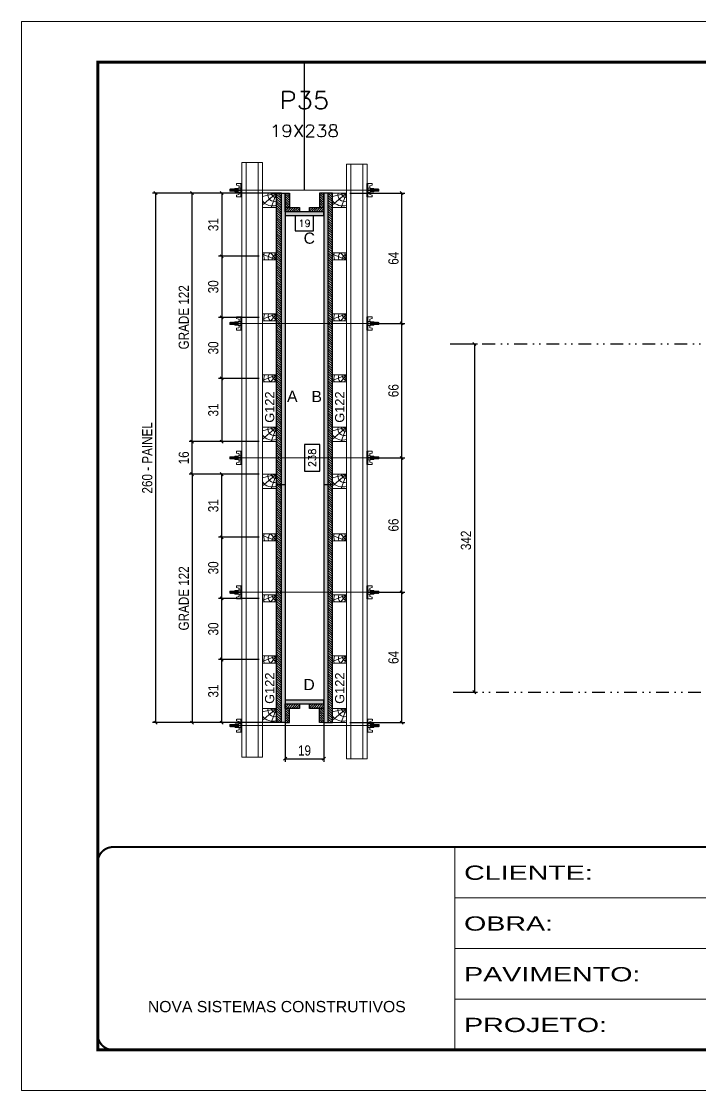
# Model space of a CAD drawing. Extents: x 2102 to 8383, y -13264 to 2718.
# Drawn here: x 5286 to 5952, y -4075 to -3025 of the extents above; entities that cross this region are included whole.
import ezdxf
from ezdxf.enums import TextEntityAlignment as Align

# ---------------------------------------------------------------- set-up
doc = ezdxf.new("R2010")
doc.units = 0
for name, pattern in [('CONTINUO', [0]), ('DASHED', [0.75, 0.5, -0.25]), ('DIVIDE2', [0.625, 0.25, -0.125, 0, -0.125, 0, -0.125]), ('HIDDEN', [0.375, 0.25, -0.125])]:
    doc.linetypes.add(name, pattern=pattern)
for name, color, linetype in [('CHAPA', 1, 'Continuous'), ('COTA', 241, 'Continuous'), ('Cota Seção (2x)', 4, 'Continuous'), ('cotas', 4, 'Continuous'), ('MEIO_PONT', 93, 'Continuous'), ('Nível', 160, 'Continuous'), ('Painéis', 200, 'Continuous'), ('SARRAFO', 251, 'Continuous'), ('Texto de Titulo', 7, 'Continuous'), ('Texto Qtd Sarr', 242, 'Continuous'), ('TEXTO_GERAL', 7, 'Continuous')]:
    doc.layers.add(name, color=color, linetype=linetype)
for name, color, linetype, lineweight in [('Folhas', 255, 'Continuous', 9), ('Hachura', 251, 'Continuous', 9), ('Madeira', 126, 'Continuous', 18), ('Perfil Metálico', 224, 'Continuous', 18), ('SARRAFO DE PRESSAO', 251, 'DASHED', 9), ('Texto Seção', 7, 'Continuous', 15)]:
    doc.layers.add(name, color=color, linetype=linetype, lineweight=lineweight)
doc.styles.add('ARIAL', font='arial.ttf')
doc.styles.add('COTA TECNICA', font='techl___.ttf', dxfattribs={"height": 10})
doc.styles.add('COTA TECNICA 2X', font='techl___.ttf', dxfattribs={"height": 10})
doc.styles.add('ROMANS', font='romans.shx')
doc.styles.add('SANSSERIF', font='sas_____.pfb')
doc.styles.add('Tecnologia', font='')
doc.styles.get('Tecnologia').set_extended_font_data('Forgotten Futurist')
doc.dimstyles.new('PAINEL', dxfattribs={"dimtxt": 10, "dimasz": 3, "dimexe": 3, "dimexo": 3, "dimgap": 3, "dimtad": 1, "dimdec": 1, "dimzin": 12, "dimdsep": 46, "dimtxsty": 'COTA TECNICA', "dimblk1": 'OBLIQUE', "dimblk2": 'OBLIQUE', "dimsah": 1, "dimcen": 0.9, "dimclrd": 4, "dimclre": 4, "dimclrt": 240, "dimadec": 1, "dimazin": 3, "dimtfac": 1, "dimtdec": 1, "dimtmove": 0, "dimatfit": 3, "dimfxl": 1, "dimtolj": 1, "dimtzin": 12, "dimarcsym": 0})
doc.dimstyles.new('SECAO PILAR', dxfattribs={"dimtxt": 10, "dimasz": 3, "dimexe": 3, "dimexo": 3, "dimgap": 3, "dimtad": 1, "dimdec": 1, "dimlfac": 0.5, "dimzin": 12, "dimdsep": 46, "dimtxsty": 'COTA TECNICA 2X', "dimblk1": 'OBLIQUE', "dimblk2": 'OBLIQUE', "dimsah": 1, "dimcen": 0.9, "dimclrd": 256, "dimclre": 256, "dimclrt": 256, "dimadec": 1, "dimazin": 3, "dimtfac": 1, "dimtdec": 1, "dimtmove": 0, "dimatfit": 3, "dimfxl": 1, "dimtolj": 1, "dimtzin": 12, "dimarcsym": 0})
doc.dimstyles.new('SECÇÃO 2', dxfattribs={"dimtxt": 7, "dimasz": 6, "dimexe": 0.18, "dimexo": 2, "dimgap": -4, "dimtad": 3, "dimdec": 1, "dimlfac": 0.5, "dimzin": 12, "dimdsep": 46, "dimtxsty": 'ROMANS', "dimblk": 'ARCHTICK', "dimcen": 0.09, "dimse1": 1, "dimse2": 1, "dimsd1": 1, "dimsd2": 1, "dimclrd": 180, "dimclre": 5, "dimclrt": 1, "dimadec": 0, "dimazin": 3, "dimtfac": 1, "dimtdec": 1, "dimtofl": 0, "dimtmove": 0, "dimatfit": 3, "dimldrblk": 'ARCHTICK', "dimfxl": 1, "dimtolj": 1, "dimtzin": 0, "dimarcsym": 0})
pattern_1 = [(135, (-17346.6005, 5930.0486), (-1.12253202, -1.12253202), [])]
pattern_2 = [(135, (-17355.0005, 5795.0287), (-1.12253202, -1.12253202), [])]

# ---------------------------------------------------------------- blocks, each defined once
blk = doc.blocks.new('9999999999')
at = {"color": 30, "linetype": 'CONTINUO'}
for p, q in [((98564.6, 34230.2), (98564.6, 34429.4)), ((98564.6, 34379.6), (99584, 34379.6)), ((98564.6, 34329.8), (99488, 34329.8)), ((98564.6, 34280), (99488, 34280))]:
    blk.add_line(p, q, dxfattribs=at)
at = {"color": 30, "linetype": 'CONTINUO', "const_width": 2}
blk.add_lwpolyline([(99584, 34230.2), (99584, 34414.4, 0.414214), (99569, 34429.4), (98229, 34429.4, 0.414214), (98214, 34414.4), (98214, 34245.2, 0.414214), (98229, 34230.2), (99584, 34230.2)], format="xyb", dxfattribs=at)
at = {"layer": 'Folhas'}
blk.add_lwpolyline([(98139, 34190.2), (99624, 34190.2), (99624, 35240.2), (98139, 35240.2)], close=True, dxfattribs=at)
at = {"layer": 'Folhas', "color": 30, "const_width": 3}
blk.add_lwpolyline([(98214, 34230.2), (99584, 34230.2), (99584, 35200.2), (98214, 35200.2)], close=True, dxfattribs=at)
at = {"color": 7, "linetype": 'Continuous', "ltscale": 5, "style": 'ARIAL'}
blk.add_text('NOVA SISTEMAS CONSTRUTIVOS', height=11.059, dxfattribs=at).set_placement((98263.2, 34267.2))
at = {"layer": 'Folhas', "color": 7, "style": 'Tecnologia', "width": 1.5}
for s, p in [('CLIENTE:', (98573.7, 34397.2)), ('OBRA:', (98573.7, 34347.3)), ('PAVIMENTO:', (98573.7, 34297.5)), ('PROJETO:', (98573.7, 34247.7))]:
    blk.add_text(s, height=14, dxfattribs=at).set_placement(p)
blk = doc.blocks.new('titulo1')
at = {"layer": 'Defpoints', "color": 252, "linetype": 'HIDDEN', "ltscale": 2}
blk.add_line((0, 0), (0, 125), dxfattribs=at)
at = {"layer": 'Defpoints', "style": 'ROMANS', "oblique": 15}
blk.add_attdef('FOLHA', text='', height=10, dxfattribs=at).set_placement((0, 15.6), align=Align.MIDDLE_CENTER)
at = {"layer": 'Texto Qtd Sarr', "color": 3, "style": 'ROMANS', "oblique": 15}
for tag, height, p in [('TITULO', 17, (0, 71.4)), ('SEÇÃO', 12, (0, 41.5))]:
    blk.add_attdef(tag, text='', height=height, dxfattribs=at).set_placement(p, align=Align.MIDDLE_CENTER)
blk = doc.blocks.new('*D396')
at = {"layer": 'Cota Seção (2x)', "color": 180, "lineweight": -2, "transparency": 16777216}
for p, q in [((5572.8, -3216.1), (5554.8, -3216.1)), ((5554.8, -3216.1), (5554.8, -3231.1)), ((5572.8, -3231.1), (5572.8, -3216.1)), ((5554.8, -3231.1), (5572.8, -3231.1))]:
    blk.add_line(p, q, dxfattribs=at)
at = {"layer": 'Defpoints', "color": 0, "transparency": 16777216}
for p in [(5544.8, -3233.2), (5582.8, -3233.2), (5544.8, -3235.1)]:
    blk.add_point(p, dxfattribs=at)
at = {"layer": 'Cota Seção (2x)', "color": 1, "transparency": 16777216, "insert": (5563.8, -3223.6), "char_height": 7, "attachment_point": 5, "style": 'ROMANS'}
blk.add_mtext('\\A1;19', dxfattribs=at)
blk = doc.blocks.new('_ArchTick')
at = {"color": 0, "linetype": 'ByBlock', "const_width": 0.15}
blk.add_lwpolyline([(-0.5, -0.5), (0.5, 0.5)], dxfattribs=at)
blk = doc.blocks.new('_Oblique')
at = {"color": 0, "linetype": 'ByBlock', "lineweight": -2}
blk.add_line((-0.5, -0.5), (0.5, 0.5), dxfattribs=at)
blk = doc.blocks.new('*D397')
at = {"layer": 'COTA', "lineweight": -2, "transparency": 16777216}
for p, q in [((5541.1, -3193.9), (5414.5, -3193.9)), ((5417.5, -3193.9), (5417.5, -3713.9)), ((5541.1, -3713.9), (5414.5, -3713.9))]:
    blk.add_line(p, q, dxfattribs=at)
at = {"layer": 'Defpoints', "color": 0, "transparency": 16777216}
for p in [(5544.1, -3193.9), (5417.5, -3713.9), (5544.1, -3713.9)]:
    blk.add_point(p, dxfattribs=at)
at = {"layer": 'COTA', "lineweight": -2, "transparency": 16777216, "xscale": 3, "yscale": 3, "zscale": 3}
for p, rotation in [((5417.5, -3193.9), 90), ((5417.5, -3713.9), 270)]:
    blk.add_blockref('_Oblique', p, dxfattribs=dict(at, rotation=rotation))
at = {"layer": 'COTA', "transparency": 16777216, "insert": (5409.4, -3453.9), "char_height": 10, "attachment_point": 5, "rotation": 90, "style": 'COTA TECNICA 2X'}
blk.add_mtext('\\A1;260 - PAINEL', dxfattribs=at)
blk = doc.blocks.new('C')
at = {"layer": 'Hachura', "color": 0}
for p, q in [((0, 3.22), (0, -3.22)), ((0.45, 3.22), (0, 3.22)), ((0.46, 3.16), (0, 3.16)), ((0.46, 3.05), (0, 3.05)), ((0.46, 2.88), (0, 2.88)), ((0, 2.75), (0, -1.16)), ((0.46, 2.65), (0, 2.65)), ((0.46, 2.23), (0, 2.23)), ((0.46, 1.51), (0, 1.51)), ((0.39, 0.49), (0.17, 0.49)), ((0.45, -3.23), (0.45, 3.22)), ((0.45, 3.22), (2.58, 3.22)), ((1.74, 0.97), (0.45, 0.97)), ((1.45, 0.1), (0.45, 0.1)), ((1.35, 1.94), (1.35, 0.96)), ((2.58, 2.39), (1.47, 2.09)), ((1.74, -0.97), (1.74, 0.97)), ((1.74, 0.97), (1.74, 0.84)), ((1.74, 0.97), (1.74, 0.84)), ((1.74, 0.84), (3.35, 0.84)), ((3.35, 0.45), (1.74, 0.45)), ((2.58, 3.22), (2.58, 2.39)), ((3.32, 0.84), (3.32, -0.84)), ((3.35, 0.84), (3.35, -0.84)), ((3.68, 0.45), (3.35, 0.45)), ((3.84, -0.52), (3.35, 0.45)), ((3.35, 0.06), (3.67, -0.57)), ((3.68, 0.45), (4.16, -0.52)), ((3.72, 0.5), (4.25, -0.57)), ((4.37, -0.55), (3.83, 0.53)), ((4.15, 0.45), (3.93, 0.45)), ((4.42, -0.52), (3.93, 0.45)), ((4.15, 0.45), (4.26, 0.45)), ((4.26, 0.45), (4.74, -0.52)), ((4.3, 0.5), (4.83, -0.57)), ((4.95, -0.55), (4.41, 0.53)), ((4.51, 0.45), (4.84, 0.45)), ((5, -0.52), (4.51, 0.45)), ((4.84, 0.45), (5.32, -0.52)), ((4.88, 0.5), (5.41, -0.57)), ((5.53, -0.55), (4.99, 0.53)), ((5.58, -0.52), (5.09, 0.45)), ((5.42, 0.45), (5.09, 0.45)), ((5.58, -0.52), (5.09, 0.45)), ((5.42, 0.45), (5.74, -0.19)), ((5.46, 0.5), (5.74, -0.07)), ((5.74, 0.19), (5.57, 0.53)), ((5.74, 0.32), (5.68, 0.45)), ((5.68, 0.45), (5.74, 0.45)), ((5.74, 0.45), (5.9, 0.29)), ((5.74, 0.45), (5.74, -0.52)), ((5.9, -0.36), (5.9, 0.29)), ((0.45, 0), (0, 0)), ((0.46, -1.52), (0, -1.52)), ((0.46, -2.23), (0, -2.23)), ((0.46, -2.65), (0, -2.65)), ((0.46, -2.88), (0, -2.88)), ((0.46, -3.05), (0, -3.05)), ((0.46, -3.16), (0, -3.16)), ((0, -3.22), (2.57, -3.22)), ((0.08, -0.48), (0.29, -0.48)), ((0.29, -0.48), (0.4, -0.48)), ((0.45, 0), (0.45, -0.97)), ((0.45, -0.16), (1.45, -0.16)), ((0.45, -0.65), (0.45, -0.32)), ((0.45, -3.23), (0.45, -0.65)), ((0.45, -0.97), (1.74, -0.97)), ((1.35, -1.94), (1.35, -0.97)), ((2.58, -2.39), (1.47, -2.1)), ((3.35, -0.32), (1.74, -0.32)), ((3.35, -0.84), (1.74, -0.84)), ((2.58, -3.23), (2.58, -2.39)), ((3.35, -0.07), (3.58, -0.52)), ((3.35, -0.52), (3.58, -0.52)), ((3.84, -0.52), (4.16, -0.52)), ((4.42, -0.52), (4.74, -0.52)), ((4.63, -0.52), (4.74, -0.52)), ((5, -0.52), (5.32, -0.52)), ((5.58, -0.52), (5.74, -0.52)), ((5.74, -0.52), (5.9, -0.36)), ((5.74, -0.52), (5.74, -0.52))]:
    blk.add_line(p, q, dxfattribs=at)
for centre, radius, start, end in [((1.52, 1.94), 0.161, 104.7436, 180), ((1.44, -0.03), 0.129, 272.695, 87.305), ((3.81, 0.39), 0.143, 25.5688, 154.4312), ((4.39, 0.39), 0.143, 25.5688, 154.4312), ((4.97, 0.39), 0.143, 25.5688, 154.4312), ((5.55, 0.39), 0.143, 25.5688, 154.4312), ((0.17, -0.37), 0.174, 221.744, 317.8592), ((1.52, -1.94), 0.161, 180, 255.2564), ((3.71, -0.4), 0.174, 222.1408, 318.256), ((4.29, -0.4), 0.174, 222.1408, 318.256), ((4.87, -0.4), 0.174, 222.1408, 318.256), ((5.45, -0.4), 0.174, 222.1408, 318.256), ((5.61, -0.4), 0.174, 317.8592, 318.256)]:
    blk.add_arc(centre, radius, start, end, dxfattribs=at)
blk = doc.blocks.new('PONTALETE')
at = {"layer": 'Madeira'}
for q in [(2.71, 7), (7, 5.76), (7, 1.74)]:
    blk.add_line((0, 0), q, dxfattribs=at)
blk.add_lwpolyline([(0, 0), (7, 0), (7, 7), (0, 7)], close=True, dxfattribs=at)
for centre, radius, start, end in [((2.04, 0.06), 6.23, 37.2818, 109.0913), ((1.09, 0.9), 3.19, 343.603, 109.9847), ((-0.21, -0.78), 3.09, 14.6322, 86.0383)]:
    blk.add_arc(centre, radius, start, end, dxfattribs=at)
blk = doc.blocks.new('MEIO PONTALETE')
at = {"layer": 'Madeira'}
for q in [(2.71, 7), (3.5, 2.88), (3.5, 0.87)]:
    blk.add_line((0, 0), q, dxfattribs=at)
blk.add_lwpolyline([(0, 0), (3.5, 0), (3.5, 7), (0, 7)], close=True, dxfattribs=at)
for centre, radius, start, end in [((2.04, 0.06), 6.23, 76.4499, 109.0913), ((1.09, 0.9), 3.19, 40.9063, 109.9847), ((-0.21, -0.78), 3.09, 14.6322, 86.0383)]:
    blk.add_arc(centre, radius, start, end, dxfattribs=at)
blk = doc.blocks.new('*D1107')
at = {"layer": 'COTA', "lineweight": -2, "transparency": 16777216}
for p, q in [((5519.4, -3193.9), (5479.5, -3193.9)), ((5482.5, -3193.9), (5482.5, -3255.9)), ((5519.4, -3255.9), (5479.5, -3255.9))]:
    blk.add_line(p, q, dxfattribs=at)
at = {"layer": 'Defpoints', "color": 0, "transparency": 16777216}
for p in [(5522.4, -3193.9), (5482.5, -3255.9), (5522.4, -3255.9)]:
    blk.add_point(p, dxfattribs=at)
at = {"layer": 'COTA', "lineweight": -2, "transparency": 16777216, "xscale": 3, "yscale": 3, "zscale": 3}
for p, rotation in [((5482.5, -3193.9), 90), ((5482.5, -3255.9), 270)]:
    blk.add_blockref('_Oblique', p, dxfattribs=dict(at, rotation=rotation))
at = {"layer": 'COTA', "transparency": 16777216, "insert": (5474.3, -3224.9), "char_height": 10, "attachment_point": 5, "rotation": 90, "style": 'COTA TECNICA 2X'}
blk.add_mtext('\\A1;31', dxfattribs=at)
blk = doc.blocks.new('*D1108')
at = {"layer": 'COTA', "lineweight": -2, "transparency": 16777216}
for p, q in [((5519.4, -3255.9), (5479.5, -3255.9)), ((5482.5, -3255.9), (5482.5, -3315.9)), ((5519.4, -3315.9), (5479.5, -3315.9))]:
    blk.add_line(p, q, dxfattribs=at)
at = {"layer": 'Defpoints', "color": 0, "transparency": 16777216}
for p in [(5522.4, -3255.9), (5482.5, -3315.9), (5522.4, -3315.9)]:
    blk.add_point(p, dxfattribs=at)
at = {"layer": 'COTA', "lineweight": -2, "transparency": 16777216, "xscale": 3, "yscale": 3, "zscale": 3}
for p, rotation in [((5482.5, -3255.9), 90), ((5482.5, -3315.9), 270)]:
    blk.add_blockref('_Oblique', p, dxfattribs=dict(at, rotation=rotation))
at = {"layer": 'COTA', "transparency": 16777216, "insert": (5474.3, -3285.9), "char_height": 10, "attachment_point": 5, "rotation": 90, "style": 'COTA TECNICA 2X'}
blk.add_mtext('\\A1;30', dxfattribs=at)
blk = doc.blocks.new('*D1109')
at = {"layer": 'COTA', "lineweight": -2, "transparency": 16777216}
for p, q in [((5519.4, -3315.9), (5479.5, -3315.9)), ((5482.5, -3315.9), (5482.5, -3375.9)), ((5519.4, -3375.9), (5479.5, -3375.9))]:
    blk.add_line(p, q, dxfattribs=at)
at = {"layer": 'Defpoints', "color": 0, "transparency": 16777216}
for p in [(5522.4, -3315.9), (5482.5, -3375.9), (5522.4, -3375.9)]:
    blk.add_point(p, dxfattribs=at)
at = {"layer": 'COTA', "lineweight": -2, "transparency": 16777216, "xscale": 3, "yscale": 3, "zscale": 3}
for p, rotation in [((5482.5, -3315.9), 90), ((5482.5, -3375.9), 270)]:
    blk.add_blockref('_Oblique', p, dxfattribs=dict(at, rotation=rotation))
at = {"layer": 'COTA', "transparency": 16777216, "insert": (5474.3, -3345.9), "char_height": 10, "attachment_point": 5, "rotation": 90, "style": 'COTA TECNICA 2X'}
blk.add_mtext('\\A1;30', dxfattribs=at)
blk = doc.blocks.new('*D1110')
at = {"layer": 'COTA', "lineweight": -2, "transparency": 16777216}
for p, q in [((5519.4, -3375.9), (5479.5, -3375.9)), ((5482.5, -3375.9), (5482.5, -3437.9)), ((5519.4, -3437.9), (5479.5, -3437.9))]:
    blk.add_line(p, q, dxfattribs=at)
at = {"layer": 'Defpoints', "color": 0, "transparency": 16777216}
for p in [(5522.4, -3375.9), (5482.5, -3437.9), (5522.4, -3437.9)]:
    blk.add_point(p, dxfattribs=at)
at = {"layer": 'COTA', "lineweight": -2, "transparency": 16777216, "xscale": 3, "yscale": 3, "zscale": 3}
for p, rotation in [((5482.5, -3375.9), 90), ((5482.5, -3437.9), 270)]:
    blk.add_blockref('_Oblique', p, dxfattribs=dict(at, rotation=rotation))
at = {"layer": 'COTA', "transparency": 16777216, "insert": (5474.3, -3406.9), "char_height": 10, "attachment_point": 5, "rotation": 90, "style": 'COTA TECNICA 2X'}
blk.add_mtext('\\A1;31', dxfattribs=at)
blk = doc.blocks.new('*D1111')
at = {"layer": 'COTA', "lineweight": -2, "transparency": 16777216}
for p, q in [((5519.4, -3193.9), (5450.4, -3193.9)), ((5453.4, -3437.9), (5453.4, -3193.9)), ((5519.4, -3437.9), (5450.4, -3437.9))]:
    blk.add_line(p, q, dxfattribs=at)
at = {"layer": 'Defpoints', "color": 0, "transparency": 16777216}
for p in [(5453.4, -3193.9), (5522.4, -3193.9), (5522.4, -3437.9)]:
    blk.add_point(p, dxfattribs=at)
at = {"layer": 'COTA', "lineweight": -2, "transparency": 16777216, "xscale": 3, "yscale": 3, "zscale": 3}
for p, rotation in [((5453.4, -3193.9), 90), ((5453.4, -3437.9), 270)]:
    blk.add_blockref('_Oblique', p, dxfattribs=dict(at, rotation=rotation))
at = {"layer": 'COTA', "transparency": 16777216, "insert": (5445.3, -3315.9), "char_height": 10, "attachment_point": 5, "rotation": 90, "style": 'COTA TECNICA 2X'}
blk.add_mtext('\\A1;GRADE 122', dxfattribs=at)
blk = doc.blocks.new('*D398')
at = {"layer": 'COTA', "lineweight": -2, "transparency": 16777216}
for p, q in [((5519.4, -3651.9), (5479.5, -3651.9)), ((5482.5, -3713.9), (5482.5, -3651.9)), ((5519.4, -3713.9), (5479.5, -3713.9))]:
    blk.add_line(p, q, dxfattribs=at)
at = {"layer": 'Defpoints', "color": 0, "transparency": 16777216}
for p in [(5482.5, -3651.9), (5522.4, -3651.9), (5522.4, -3713.9)]:
    blk.add_point(p, dxfattribs=at)
at = {"layer": 'COTA', "lineweight": -2, "transparency": 16777216, "xscale": 3, "yscale": 3, "zscale": 3}
for p, rotation in [((5482.5, -3651.9), 90), ((5482.5, -3713.9), 270)]:
    blk.add_blockref('_Oblique', p, dxfattribs=dict(at, rotation=rotation))
at = {"layer": 'COTA', "transparency": 16777216, "insert": (5474.3, -3682.9), "char_height": 10, "attachment_point": 5, "rotation": 90, "style": 'COTA TECNICA 2X'}
blk.add_mtext('\\A1;31', dxfattribs=at)
blk = doc.blocks.new('*D399')
at = {"layer": 'COTA', "lineweight": -2, "transparency": 16777216}
for p, q in [((5519.4, -3591.9), (5479.5, -3591.9)), ((5482.5, -3651.9), (5482.5, -3591.9)), ((5519.4, -3651.9), (5479.5, -3651.9))]:
    blk.add_line(p, q, dxfattribs=at)
at = {"layer": 'Defpoints', "color": 0, "transparency": 16777216}
for p in [(5482.5, -3591.9), (5522.4, -3591.9), (5522.4, -3651.9)]:
    blk.add_point(p, dxfattribs=at)
at = {"layer": 'COTA', "lineweight": -2, "transparency": 16777216, "xscale": 3, "yscale": 3, "zscale": 3}
for p, rotation in [((5482.5, -3591.9), 90), ((5482.5, -3651.9), 270)]:
    blk.add_blockref('_Oblique', p, dxfattribs=dict(at, rotation=rotation))
at = {"layer": 'COTA', "transparency": 16777216, "insert": (5474.3, -3621.9), "char_height": 10, "attachment_point": 5, "rotation": 90, "style": 'COTA TECNICA 2X'}
blk.add_mtext('\\A1;30', dxfattribs=at)
blk = doc.blocks.new('*D400')
at = {"layer": 'COTA', "lineweight": -2, "transparency": 16777216}
for p, q in [((5519.4, -3531.9), (5479.5, -3531.9)), ((5482.5, -3591.9), (5482.5, -3531.9)), ((5519.4, -3591.9), (5479.5, -3591.9))]:
    blk.add_line(p, q, dxfattribs=at)
at = {"layer": 'Defpoints', "color": 0, "transparency": 16777216}
for p in [(5482.5, -3531.9), (5522.4, -3531.9), (5522.4, -3591.9)]:
    blk.add_point(p, dxfattribs=at)
at = {"layer": 'COTA', "lineweight": -2, "transparency": 16777216, "xscale": 3, "yscale": 3, "zscale": 3}
for p, rotation in [((5482.5, -3531.9), 90), ((5482.5, -3591.9), 270)]:
    blk.add_blockref('_Oblique', p, dxfattribs=dict(at, rotation=rotation))
at = {"layer": 'COTA', "transparency": 16777216, "insert": (5474.3, -3561.9), "char_height": 10, "attachment_point": 5, "rotation": 90, "style": 'COTA TECNICA 2X'}
blk.add_mtext('\\A1;30', dxfattribs=at)
blk = doc.blocks.new('*D401')
at = {"layer": 'COTA', "lineweight": -2, "transparency": 16777216}
for p, q in [((5519.4, -3469.9), (5479.5, -3469.9)), ((5482.5, -3531.9), (5482.5, -3469.9)), ((5519.4, -3531.9), (5479.5, -3531.9))]:
    blk.add_line(p, q, dxfattribs=at)
at = {"layer": 'Defpoints', "color": 0, "transparency": 16777216}
for p in [(5482.5, -3469.9), (5522.4, -3469.9), (5522.4, -3531.9)]:
    blk.add_point(p, dxfattribs=at)
at = {"layer": 'COTA', "lineweight": -2, "transparency": 16777216, "xscale": 3, "yscale": 3, "zscale": 3}
for p, rotation in [((5482.5, -3469.9), 90), ((5482.5, -3531.9), 270)]:
    blk.add_blockref('_Oblique', p, dxfattribs=dict(at, rotation=rotation))
at = {"layer": 'COTA', "transparency": 16777216, "insert": (5474.3, -3500.9), "char_height": 10, "attachment_point": 5, "rotation": 90, "style": 'COTA TECNICA 2X'}
blk.add_mtext('\\A1;31', dxfattribs=at)
blk = doc.blocks.new('*D402')
at = {"layer": 'COTA', "lineweight": -2, "transparency": 16777216}
for p, q in [((5519.4, -3469.9), (5450.4, -3469.9)), ((5453.4, -3469.9), (5453.4, -3713.9)), ((5519.4, -3713.9), (5450.4, -3713.9))]:
    blk.add_line(p, q, dxfattribs=at)
at = {"layer": 'Defpoints', "color": 0, "transparency": 16777216}
for p in [(5522.4, -3469.9), (5453.4, -3713.9), (5522.4, -3713.9)]:
    blk.add_point(p, dxfattribs=at)
at = {"layer": 'COTA', "lineweight": -2, "transparency": 16777216, "xscale": 3, "yscale": 3, "zscale": 3}
for p, rotation in [((5453.4, -3469.9), 90), ((5453.4, -3713.9), 270)]:
    blk.add_blockref('_Oblique', p, dxfattribs=dict(at, rotation=rotation))
at = {"layer": 'COTA', "transparency": 16777216, "insert": (5445.3, -3591.9), "char_height": 10, "attachment_point": 5, "rotation": 90, "style": 'COTA TECNICA 2X'}
blk.add_mtext('\\A1;GRADE 122', dxfattribs=at)
blk = doc.blocks.new('*D1112')
at = {"layer": 'COTA', "lineweight": -2, "transparency": 16777216}
for p, q in [((5519.4, -3437.9), (5450.4, -3437.9)), ((5453.4, -3469.9), (5453.4, -3437.9)), ((5519.4, -3469.9), (5450.4, -3469.9))]:
    blk.add_line(p, q, dxfattribs=at)
at = {"layer": 'Defpoints', "color": 0, "transparency": 16777216}
for p in [(5453.4, -3437.9), (5522.4, -3437.9), (5522.4, -3469.9)]:
    blk.add_point(p, dxfattribs=at)
at = {"layer": 'COTA', "lineweight": -2, "transparency": 16777216, "xscale": 3, "yscale": 3, "zscale": 3}
for p, rotation in [((5453.4, -3437.9), 90), ((5453.4, -3469.9), 270)]:
    blk.add_blockref('_Oblique', p, dxfattribs=dict(at, rotation=rotation))
at = {"layer": 'COTA', "transparency": 16777216, "insert": (5445.3, -3453.9), "char_height": 10, "attachment_point": 5, "rotation": 90, "style": 'COTA TECNICA 2X'}
blk.add_mtext('\\A1;16', dxfattribs=at)
blk = doc.blocks.new('*D1113')
at = {"layer": 'COTA', "lineweight": -2, "transparency": 16777216}
for p, q in [((5634.8, -3585.9), (5662.3, -3585.9)), ((5659.3, -3713.9), (5659.3, -3585.9)), ((5608.3, -3713.9), (5662.3, -3713.9))]:
    blk.add_line(p, q, dxfattribs=at)
at = {"layer": 'Defpoints', "color": 0, "transparency": 16777216}
for p in [(5631.8, -3585.9), (5659.3, -3585.9), (5605.3, -3713.9)]:
    blk.add_point(p, dxfattribs=at)
at = {"layer": 'COTA', "lineweight": -2, "transparency": 16777216, "xscale": 3, "yscale": 3, "zscale": 3}
for p, rotation in [((5659.3, -3585.9), 90), ((5659.3, -3713.9), 270)]:
    blk.add_blockref('_Oblique', p, dxfattribs=dict(at, rotation=rotation))
at = {"layer": 'COTA', "transparency": 16777216, "insert": (5651.2, -3649.9), "char_height": 10, "attachment_point": 5, "rotation": 90, "style": 'COTA TECNICA 2X'}
blk.add_mtext('\\A1;64', dxfattribs=at)
blk = doc.blocks.new('*D1114')
at = {"layer": 'COTA', "lineweight": -2, "transparency": 16777216}
for p, q in [((5628.2, -3453.9), (5662.3, -3453.9)), ((5659.3, -3585.9), (5659.3, -3453.9)), ((5634.8, -3585.9), (5662.3, -3585.9))]:
    blk.add_line(p, q, dxfattribs=at)
at = {"layer": 'Defpoints', "color": 0, "transparency": 16777216}
for p in [(5625.2, -3453.9), (5659.3, -3453.9), (5631.8, -3585.9)]:
    blk.add_point(p, dxfattribs=at)
at = {"layer": 'COTA', "lineweight": -2, "transparency": 16777216, "xscale": 3, "yscale": 3, "zscale": 3}
for p, rotation in [((5659.3, -3453.9), 90), ((5659.3, -3585.9), 270)]:
    blk.add_blockref('_Oblique', p, dxfattribs=dict(at, rotation=rotation))
at = {"layer": 'COTA', "transparency": 16777216, "insert": (5651.2, -3519.9), "char_height": 10, "attachment_point": 5, "rotation": 90, "style": 'COTA TECNICA 2X'}
blk.add_mtext('\\A1;66', dxfattribs=at)
blk = doc.blocks.new('*D1115')
at = {"layer": 'COTA', "lineweight": -2, "transparency": 16777216}
for p, q in [((5628.1, -3321.9), (5662.3, -3321.9)), ((5659.3, -3453.9), (5659.3, -3321.9)), ((5628.2, -3453.9), (5662.3, -3453.9))]:
    blk.add_line(p, q, dxfattribs=at)
at = {"layer": 'Defpoints', "color": 0, "transparency": 16777216}
for p in [(5625.1, -3321.9), (5659.3, -3321.9), (5625.2, -3453.9)]:
    blk.add_point(p, dxfattribs=at)
at = {"layer": 'COTA', "lineweight": -2, "transparency": 16777216, "xscale": 3, "yscale": 3, "zscale": 3}
for p, rotation in [((5659.3, -3321.9), 90), ((5659.3, -3453.9), 270)]:
    blk.add_blockref('_Oblique', p, dxfattribs=dict(at, rotation=rotation))
at = {"layer": 'COTA', "transparency": 16777216, "insert": (5651.2, -3387.9), "char_height": 10, "attachment_point": 5, "rotation": 90, "style": 'COTA TECNICA 2X'}
blk.add_mtext('\\A1;66', dxfattribs=at)
blk = doc.blocks.new('*D1116')
at = {"layer": 'COTA', "lineweight": -2, "transparency": 16777216}
for p, q in [((5608.2, -3193.9), (5662.3, -3193.9)), ((5659.3, -3321.9), (5659.3, -3193.9)), ((5628.1, -3321.9), (5662.3, -3321.9))]:
    blk.add_line(p, q, dxfattribs=at)
at = {"layer": 'Defpoints', "color": 0, "transparency": 16777216}
for p in [(5605.2, -3193.9), (5659.3, -3193.9), (5625.1, -3321.9)]:
    blk.add_point(p, dxfattribs=at)
at = {"layer": 'COTA', "lineweight": -2, "transparency": 16777216, "xscale": 3, "yscale": 3, "zscale": 3}
for p, rotation in [((5659.3, -3193.9), 90), ((5659.3, -3321.9), 270)]:
    blk.add_blockref('_Oblique', p, dxfattribs=dict(at, rotation=rotation))
at = {"layer": 'COTA', "transparency": 16777216, "insert": (5651.2, -3257.9), "char_height": 10, "attachment_point": 5, "rotation": 90, "style": 'COTA TECNICA 2X'}
blk.add_mtext('\\A1;64', dxfattribs=at)
blk = doc.blocks.new('*D1117')
at = {"layer": 'COTA', "lineweight": -2, "transparency": 16777216}
for p, q in [((5544.8, -3698.5), (5544.8, -3752.4)), ((5582.8, -3698.5), (5582.8, -3752.4)), ((5544.8, -3749.4), (5582.8, -3749.4))]:
    blk.add_line(p, q, dxfattribs=at)
at = {"layer": 'Defpoints', "color": 0, "transparency": 16777216}
for p in [(5544.8, -3695.5), (5582.8, -3695.5), (5582.8, -3749.4)]:
    blk.add_point(p, dxfattribs=at)
at = {"layer": 'COTA', "lineweight": -2, "transparency": 16777216, "xscale": 3, "yscale": 3, "zscale": 3, "rotation": 180}
blk.add_blockref('_Oblique', (5544.8, -3749.4), dxfattribs=at)
at = {"layer": 'COTA', "lineweight": -2, "transparency": 16777216, "xscale": 3, "yscale": 3, "zscale": 3}
blk.add_blockref('_Oblique', (5582.8, -3749.4), dxfattribs=at)
at = {"layer": 'COTA', "transparency": 16777216, "insert": (5563.8, -3741.3), "char_height": 10, "attachment_point": 5, "style": 'COTA TECNICA 2X'}
blk.add_mtext('\\A1;19', dxfattribs=at)
blk = doc.blocks.new('*D403')
at = {"layer": 'COTA', "color": 180, "lineweight": -2, "transparency": 16777216}
for p, q in [((5578.8, -3440.9), (5563.8, -3440.9)), ((5563.8, -3440.9), (5563.8, -3466.9)), ((5578.8, -3466.9), (5578.8, -3440.9)), ((5563.8, -3466.9), (5578.8, -3466.9))]:
    blk.add_line(p, q, dxfattribs=at)
at = {"layer": 'Defpoints', "color": 0, "transparency": 16777216}
for p in [(5582.8, -3215.9), (5582.8, -3691.9), (5582.8, -3691.9)]:
    blk.add_point(p, dxfattribs=at)
at = {"layer": 'COTA', "color": 1, "transparency": 16777216, "insert": (5571.3, -3453.9), "char_height": 7, "attachment_point": 5, "rotation": 90, "style": 'ROMANS'}
blk.add_mtext('\\A1;238', dxfattribs=at)
blk = doc.blocks.new('*D823')
at = {"layer": 'cotas', "color": 4, "linetype": 'ByBlock', "lineweight": -2, "transparency": 16777216}
for p, q in [((5709.9, -3342), (5733.7, -3342)), ((5730.7, -3342), (5730.7, -3684)), ((5709.9, -3684), (5733.7, -3684))]:
    blk.add_line(p, q, dxfattribs=at)
at = {"layer": 'Defpoints', "color": 0, "linetype": 'ByBlock', "transparency": 16777216}
for p in [(5706.9, -3342), (5706.9, -3684), (5730.7, -3684)]:
    blk.add_point(p, dxfattribs=at)
at = {"layer": 'cotas', "color": 4, "linetype": 'ByBlock', "lineweight": -2, "transparency": 16777216, "xscale": 3, "yscale": 3, "zscale": 3}
for p, rotation in [((5730.7, -3342), 90), ((5730.7, -3684), 270)]:
    blk.add_blockref('_Oblique', p, dxfattribs=dict(at, rotation=rotation))
at = {"layer": 'cotas', "color": 240, "linetype": 'ByBlock', "transparency": 16777216, "insert": (5722.4, -3534.9), "char_height": 10, "attachment_point": 5, "rotation": 90, "style": 'COTA TECNICA'}
blk.add_mtext('\\A1;342', dxfattribs=at)

msp = doc.modelspace()

# ---------------------------------------------------------------- hatches: boundary and pattern name
at = {"layer": 'Hachura'}
h = msp.add_hatch(dxfattribs=at)
h.set_pattern_fill('ANSI31', color=256, scale=0.5, angle=450, style=0)
h.set_pattern_definition(pattern_2)
h.paths.add_polyline_path([(5536.41, -3193.9), (5540.81, -3193.9), (5540.81, -3713.92), (5536.41, -3713.92)])
h = msp.add_hatch(color=256, dxfattribs=at)
h.dxf.hatch_style = 1
h.paths.add_polyline_path([(5544.81, -3713.92), (5540.81, -3713.92), (5540.81, -3193.9), (5544.81, -3193.9)])
h = msp.add_hatch(dxfattribs=at)
h.set_pattern_fill('ANSI31', color=256, scale=0.5, angle=450, style=0)
h.set_pattern_definition(pattern_1)
h.paths.add_polyline_path([(5544.81, -3207.9), (5549.21, -3207.9), (5549.21, -3193.9), (5544.81, -3193.9)])
h = msp.add_hatch(dxfattribs=at)
h.set_pattern_fill('ANSI31', color=256, scale=0.5, angle=450, style=0)
h.set_pattern_definition(pattern_1)
h.paths.add_polyline_path([(5582.81, -3207.9), (5578.41, -3207.9), (5578.41, -3193.9), (5582.81, -3193.9)])
h = msp.add_hatch(color=256, dxfattribs=at)
h.dxf.hatch_style = 1
h.paths.add_polyline_path([(5582.81, -3713.92), (5586.81, -3713.92), (5586.81, -3193.9), (5582.81, -3193.9)])
h = msp.add_hatch(dxfattribs=at)
h.set_pattern_fill('ANSI31', color=256, scale=0.5, angle=450, style=0)
h.set_pattern_definition(pattern_2)
h.paths.add_polyline_path([(5591.21, -3193.9), (5586.81, -3193.9), (5586.81, -3713.92), (5591.21, -3713.92)])
h = msp.add_hatch(dxfattribs=at)
h.set_pattern_fill('ANSI31', color=256, scale=0.5, angle=540, style=0)
h.set_pattern_definition([(225, (-3944.1442, -26137.3114), (1.12253202, -1.12253202), [])])
h.paths.add_polyline_path([(5544.81, -3207.9), (5544.81, -3212.3), (5558.81, -3212.3), (5558.81, -3207.9)])
h = msp.add_hatch(color=256, dxfattribs=at)
h.dxf.hatch_style = 1
h.paths.add_polyline_path([(5544.81, -3212.3), (5544.81, -3215.9), (5582.81, -3215.9), (5582.81, -3212.3)])
h = msp.add_hatch(dxfattribs=at)
h.set_pattern_fill('ANSI31', color=256, scale=0.5, angle=540, style=0)
h.set_pattern_definition([(225, (-3920.1442, -26137.3114), (1.12253202, -1.12253202), [])])
h.paths.add_polyline_path([(5568.81, -3207.9), (5568.81, -3212.3), (5582.81, -3212.3), (5582.81, -3207.9)])
h = msp.add_hatch(color=256, dxfattribs=at)
h.dxf.hatch_style = 1
h.paths.add_polyline_path([(5544.81, -3691.92), (5544.81, -3695.52), (5582.81, -3695.52), (5582.81, -3691.92)])
h = msp.add_hatch(dxfattribs=at)
h.set_pattern_fill('ANSI31', color=256, scale=0.5, angle=540, style=0)
h.set_pattern_definition([(225, (-3944.1442, -26624.9313), (1.12253202, -1.12253202), [])])
h.paths.add_polyline_path([(5544.81, -3695.52), (5544.81, -3699.92), (5558.81, -3699.92), (5558.81, -3695.52)])
h = msp.add_hatch(dxfattribs=at)
h.set_pattern_fill('ANSI31', color=256, scale=0.5, angle=540, style=0)
h.set_pattern_definition([(225, (-3920.1442, -26624.9313), (1.12253202, -1.12253202), [])])
h.paths.add_polyline_path([(5568.81, -3695.52), (5568.81, -3699.92), (5582.81, -3699.92), (5582.81, -3695.52)])
h = msp.add_hatch(dxfattribs=at)
h.set_pattern_fill('ANSI31', color=256, scale=0.5, angle=450, style=0)
h.set_pattern_definition([(135, (-17346.6005, 5789.0287), (-1.12253202, -1.12253202), [])])
h.paths.add_polyline_path([(5544.81, -3699.92), (5549.21, -3699.92), (5549.21, -3713.92), (5544.81, -3713.92)])
h = msp.add_hatch(dxfattribs=at)
h.set_pattern_fill('ANSI31', color=256, scale=0.5, angle=450, style=0)
h.set_pattern_definition([(135, (-17346.6005, 5789.0287), (-1.12253202, -1.12253202), [])])
h.paths.add_polyline_path([(5582.81, -3699.92), (5578.41, -3699.92), (5578.41, -3713.92), (5582.81, -3713.92)])

# ---------------------------------------------------------------- linework, layer by layer
at = {"layer": 'CHAPA'}
for points in [[(5544.81, -3713.92), (5536.41, -3713.92), (5536.41, -3193.9), (5544.81, -3193.9)], [(5582.81, -3713.92), (5591.21, -3713.92), (5591.21, -3193.9), (5582.81, -3193.9)], [(5544.81, -3212.3), (5544.81, -3215.9), (5582.81, -3215.9), (5582.81, -3212.3)], [(5544.81, -3691.92), (5544.81, -3695.52), (5582.81, -3695.52), (5582.81, -3691.92)]]:
    msp.add_lwpolyline(points, close=True, dxfattribs=at)
at = {"layer": 'COTA', "linetype": 'ByBlock'}
for p, q in [((5540.81, -3193.9), (5540.81, -3713.92)), ((5586.81, -3193.9), (5586.81, -3713.92))]:
    msp.add_line(p, q, dxfattribs=at)
at = {"layer": 'Hachura'}
for p, q in [((5491.42, -3190.99), (5632.14, -3190.98)), ((5491.43, -3321.92), (5632.15, -3321.91)), ((5491.44, -3453.92), (5632.15, -3453.91)), ((5491.44, -3585.92), (5632.16, -3585.91)), ((5491.54, -3716.85), (5632.26, -3716.84))]:
    msp.add_line(p, q, dxfattribs=at)
at = {"layer": 'Madeira'}
for points in [[(5522.41, -3437.9), (5536.41, -3437.9), (5536.41, -3193.9), (5522.41, -3193.9)], [(5591.21, -3437.9), (5605.21, -3437.9), (5605.21, -3193.9), (5591.21, -3193.9)], [(5522.41, -3713.92), (5536.41, -3713.92), (5536.41, -3469.92), (5522.41, -3469.92)], [(5591.21, -3713.92), (5605.21, -3713.92), (5605.21, -3469.92), (5591.21, -3469.92)]]:
    msp.add_lwpolyline(points, close=True, dxfattribs=at)
at = {"layer": 'Nível', "color": 4, "linetype": 'DIVIDE2', "ltscale": 50}
for p, q in [((5706.94, -3341.99), (6717.28, -3341.99)), ((5720.44, -3683.99), (6730.78, -3683.99))]:
    msp.add_line(p, q, dxfattribs=at)
at = {"layer": 'Painéis'}
for p, q in [((5536.22, -3479.92), (5544.81, -3479.92)), ((5582.62, -3479.92), (5591.21, -3479.92))]:
    msp.add_line(p, q, dxfattribs=at)
at = {"layer": 'Perfil Metálico'}
for p, q in [((5502.41, -3163.85), (5502.41, -3747.85)), ((5502.41, -3163.85), (5522.41, -3163.85)), ((5506.41, -3747.85), (5506.41, -3163.85)), ((5518.41, -3747.85), (5518.41, -3163.85)), ((5522.41, -3163.85), (5522.41, -3747.85)), ((5605.21, -3165.45), (5605.21, -3749.45)), ((5605.21, -3165.45), (5625.21, -3165.45)), ((5609.21, -3749.45), (5609.21, -3165.45)), ((5621.21, -3749.45), (5621.21, -3165.45)), ((5625.21, -3165.45), (5625.21, -3749.45)), ((5502.41, -3747.85), (5522.41, -3747.85)), ((5605.21, -3749.45), (5625.21, -3749.45))]:
    msp.add_line(p, q, dxfattribs=at)
at = {"layer": 'SARRAFO'}
for points in [[(5549.21, -3193.9), (5549.21, -3207.9), (5544.81, -3207.9), (5544.81, -3193.9)], [(5549.21, -3193.9), (5549.21, -3207.9), (5544.81, -3207.9), (5544.81, -3193.9)], [(5578.41, -3193.9), (5578.41, -3207.9), (5582.81, -3207.9), (5582.81, -3193.9)], [(5578.41, -3193.9), (5578.41, -3207.9), (5582.81, -3207.9), (5582.81, -3193.9)], [(5558.81, -3212.3), (5544.81, -3212.3), (5544.81, -3207.9), (5558.81, -3207.9)], [(5558.81, -3212.3), (5544.81, -3212.3), (5544.81, -3207.9), (5558.81, -3207.9)], [(5582.81, -3212.3), (5568.81, -3212.3), (5568.81, -3207.9), (5582.81, -3207.9)], [(5582.81, -3212.3), (5568.81, -3212.3), (5568.81, -3207.9), (5582.81, -3207.9)], [(5558.81, -3699.92), (5544.81, -3699.92), (5544.81, -3695.52), (5558.81, -3695.52)], [(5558.81, -3699.92), (5544.81, -3699.92), (5544.81, -3695.52), (5558.81, -3695.52)], [(5582.81, -3699.92), (5568.81, -3699.92), (5568.81, -3695.52), (5582.81, -3695.52)], [(5582.81, -3699.92), (5568.81, -3699.92), (5568.81, -3695.52), (5582.81, -3695.52)], [(5549.21, -3713.92), (5549.21, -3699.92), (5544.81, -3699.92), (5544.81, -3713.92)], [(5549.21, -3713.92), (5549.21, -3699.92), (5544.81, -3699.92), (5544.81, -3713.92)], [(5578.41, -3713.92), (5578.41, -3699.92), (5582.81, -3699.92), (5582.81, -3713.92)], [(5578.41, -3713.92), (5578.41, -3699.92), (5582.81, -3699.92), (5582.81, -3713.92)]]:
    msp.add_lwpolyline(points, close=True, dxfattribs=at)

# ---------------------------------------------------------------- block references
at = {"layer": 'Hachura', "linetype": 'Continuous', "yscale": 2, "zscale": 2, "rotation": 180}
for p, xscale in [((5502.22, -3190.99), 2), ((5625.14, -3190.99), -2), ((5502.23, -3321.92), 2), ((5625.15, -3321.92), -2), ((5502.24, -3453.92), 2), ((5625.15, -3453.92), -2), ((5502.24, -3585.92), 2), ((5625.16, -3585.92), -2), ((5502.34, -3716.85), 2), ((5625.26, -3716.85), -2)]:
    msp.add_blockref('C', p, dxfattribs=dict(at, xscale=xscale))
at = {"layer": 'MEIO_PONT'}
for name, p, xscale, yscale, zscale, rotation in [('PONTALETE', (5536.41, -3193.9), 2, 2, 2, 180), ('PONTALETE', (5605.21, -3193.9), 2, 2, 2, 180), ('MEIO PONTALETE', (5536.41, -3259.4), 1.999999997962732, 1.999999997962732, 1.999999997962732, 90), ('MEIO PONTALETE', (5605.21, -3259.4), 1.999999997962732, 1.999999997962732, 1.999999997962732, 90), ('MEIO PONTALETE', (5536.41, -3312.4), -1.999999997962732, 1.999999997962732, 1.999999997962732, 90), ('MEIO PONTALETE', (5605.21, -3312.4), -1.999999997962732, 1.999999997962732, 1.999999997962732, 90), ('MEIO PONTALETE', (5536.41, -3372.4), -1.999999997962732, 1.999999997962732, 1.999999997962732, 90), ('MEIO PONTALETE', (5605.21, -3372.4), -1.999999997962732, 1.999999997962732, 1.999999997962732, 90), ('PONTALETE', (5536.41, -3423.9), 2, 2, 2, 180), ('PONTALETE', (5605.21, -3423.9), 2, 2, 2, 180), ('PONTALETE', (5536.41, -3469.92), 2, 2, 2, 180), ('PONTALETE', (5605.21, -3469.92), 2, 2, 2, 180), ('MEIO PONTALETE', (5536.41, -3535.42), 1.999999997962732, 1.999999997962732, 1.999999997962732, 90), ('MEIO PONTALETE', (5605.21, -3535.42), 1.999999997962732, 1.999999997962732, 1.999999997962732, 90), ('MEIO PONTALETE', (5536.41, -3588.42), -1.999999997962732, 1.999999997962732, 1.999999997962732, 90), ('MEIO PONTALETE', (5605.21, -3588.42), -1.999999997962732, 1.999999997962732, 1.999999997962732, 90), ('MEIO PONTALETE', (5536.41, -3648.42), -1.999999997962732, 1.999999997962732, 1.999999997962732, 90), ('MEIO PONTALETE', (5605.21, -3648.42), -1.999999997962732, 1.999999997962732, 1.999999997962732, 90), ('PONTALETE', (5536.41, -3699.92), 2, 2, 2, 180), ('PONTALETE', (5605.21, -3699.92), 2, 2, 2, 180)]:
    msp.add_blockref(name, p, dxfattribs=dict(at, xscale=xscale, yscale=yscale, zscale=zscale, rotation=rotation))
at = {"layer": 'SARRAFO DE PRESSAO', "color": 6, "linetype": 'ByBlock'}
msp.add_blockref('9999999999', (-92853.19, -38265.48), dxfattribs=at)
at = {"layer": 'Texto Seção'}
ref = msp.add_blockref('titulo1', (5563.66, -3190.27), dxfattribs=at)
ref.add_attrib('TITULO', 'P35', dxfattribs={"layer": 'Texto de Titulo', "color": 7, "height": 17, "style": 'ROMANS', "width": 1.1}).set_placement((5563.66, -3102.77), align=Align.MIDDLE_CENTER)
ref.add_attrib('SEÇÃO', '19X238', dxfattribs={"layer": 'Texto de Titulo', "color": 7, "height": 12, "style": 'ROMANS', "width": 1.1}).set_placement((5563.66, -3132.77), align=Align.MIDDLE_CENTER)

# ---------------------------------------------------------------- texts
at = {"layer": 'Texto Seção', "color": 0, "linetype": 'Continuous', "style": 'SANSSERIF'}
for p in [(5529.55, -3419.43), (5598.35, -3419.43), (5529.55, -3695.45), (5598.35, -3695.45)]:
    msp.add_text('G122', height=9, rotation=90, dxfattribs=at).set_placement(p, align=Align.MIDDLE_LEFT)
at = {"layer": 'TEXTO_GERAL', "style": 'ARIAL'}
for s, p in [('C', (5568.53, -3238.16)), ('A', (5551.82, -3393.4)), ('B', (5575.83, -3393.66)), ('D', (5568.32, -3676.51))]:
    msp.add_text(s, height=11, dxfattribs=at).set_placement(p, align=Align.MIDDLE_CENTER)

# ---------------------------------------------------------------- dimensions: what is measured, and where the dimension line sits
at = {"layer": 'COTA'}
for base, p1, p2, angle, text, picture, middle in [((5417.49, -3713.92), (5544.14, -3193.9), (5544.14, -3713.92), 90, '<> - PAINEL', '*D397', (5409.39, -3453.91)), ((5453.41, -3193.9), (5522.41, -3437.9), (5522.41, -3193.9), 90, 'GRADE <>', '*D1111', (5445.31, -3315.9)), ((5453.41, -3713.92), (5522.41, -3469.92), (5522.41, -3713.92), 270, 'GRADE <>', '*D402', (5445.31, -3591.92))]:
    dim = msp.add_linear_dim(base=base, p1=p1, p2=p2, angle=angle, text=text, dimstyle='SECAO PILAR', dxfattribs=at)
    dim.commit()
    dim.dimension.update_dxf_attribs({"geometry": picture, "text_midpoint": middle})
for base, p1, p2, angle, dimstyle, picture, middle in [((5482.53, -3255.9), (5522.41, -3193.9), (5522.41, -3255.9), 90, 'SECAO PILAR', '*D1107', (5474.31, -3224.9)), ((5659.27, -3193.9), (5625.15, -3321.92), (5605.21, -3193.9), 90, 'SECAO PILAR', '*D1116', (5651.17, -3257.91)), ((5582.81, -3691.92), (5582.81, -3215.9), (5582.81, -3691.92), 90, 'SECÇÃO 2', '*D403', (5571.31, -3453.91)), ((5482.53, -3315.9), (5522.41, -3255.9), (5522.41, -3315.9), 90, 'SECAO PILAR', '*D1108', (5474.31, -3285.9)), ((5482.53, -3375.9), (5522.41, -3315.9), (5522.41, -3375.9), 90, 'SECAO PILAR', '*D1109', (5474.31, -3345.9)), ((5659.27, -3321.92), (5625.15, -3453.92), (5625.15, -3321.92), 90, 'SECAO PILAR', '*D1115', (5651.17, -3387.92)), ((5482.53, -3437.9), (5522.41, -3375.9), (5522.41, -3437.9), 90, 'SECAO PILAR', '*D1110', (5474.31, -3406.9)), ((5453.41, -3437.9), (5522.41, -3469.92), (5522.41, -3437.9), 90, 'SECAO PILAR', '*D1112', (5445.31, -3453.91)), ((5659.27, -3453.92), (5631.8, -3585.92), (5625.15, -3453.92), 90, 'SECAO PILAR', '*D1114', (5651.17, -3519.92)), ((5482.53, -3469.92), (5522.41, -3531.92), (5522.41, -3469.92), 270, 'SECAO PILAR', '*D401', (5474.31, -3500.92)), ((5482.53, -3531.92), (5522.41, -3591.92), (5522.41, -3531.92), 270, 'SECAO PILAR', '*D400', (5474.31, -3561.92)), ((5482.53, -3591.92), (5522.41, -3651.92), (5522.41, -3591.92), 270, 'SECAO PILAR', '*D399', (5474.31, -3621.92)), ((5659.27, -3585.92), (5605.25, -3713.92), (5631.8, -3585.92), 90, 'SECAO PILAR', '*D1113', (5651.17, -3649.92)), ((5482.53, -3651.92), (5522.41, -3713.92), (5522.41, -3651.92), 270, 'SECAO PILAR', '*D398', (5474.31, -3682.92))]:
    dim = msp.add_linear_dim(base=base, p1=p1, p2=p2, angle=angle, dimstyle=dimstyle, dxfattribs=at)
    dim.commit()
    dim.dimension.update_dxf_attribs({"geometry": picture, "text_midpoint": middle})
dim = msp.add_linear_dim(base=(5582.81, -3749.38), p1=(5544.81, -3695.52), p2=(5582.81, -3695.52), dimstyle='SECAO PILAR', dxfattribs=at)
dim.commit()
dim.dimension.update_dxf_attribs({"geometry": '*D1117', "text_midpoint": (5563.81, -3741.29)})
at = {"layer": 'Cota Seção (2x)'}
dim = msp.add_linear_dim(base=(5544.81, -3235.09), p1=(5582.81, -3233.22), p2=(5544.81, -3233.22), angle=180, dimstyle='SECÇÃO 2', dxfattribs=at)
dim.commit()
dim.dimension.update_dxf_attribs({"geometry": '*D396', "text_midpoint": (5563.81, -3223.59)})
at = {"layer": 'cotas', "linetype": 'ByBlock'}
dim = msp.add_linear_dim(base=(5730.66, -3683.99), p1=(5706.94, -3341.99), p2=(5706.94, -3683.99), angle=90, dimstyle='PAINEL', dxfattribs=at)
dim.commit()
dim.dimension.update_dxf_attribs({"geometry": '*D823', "text_midpoint": (5730.66, -3534.95), "dimtype": 160})

doc.saveas('drawing.dxf')
